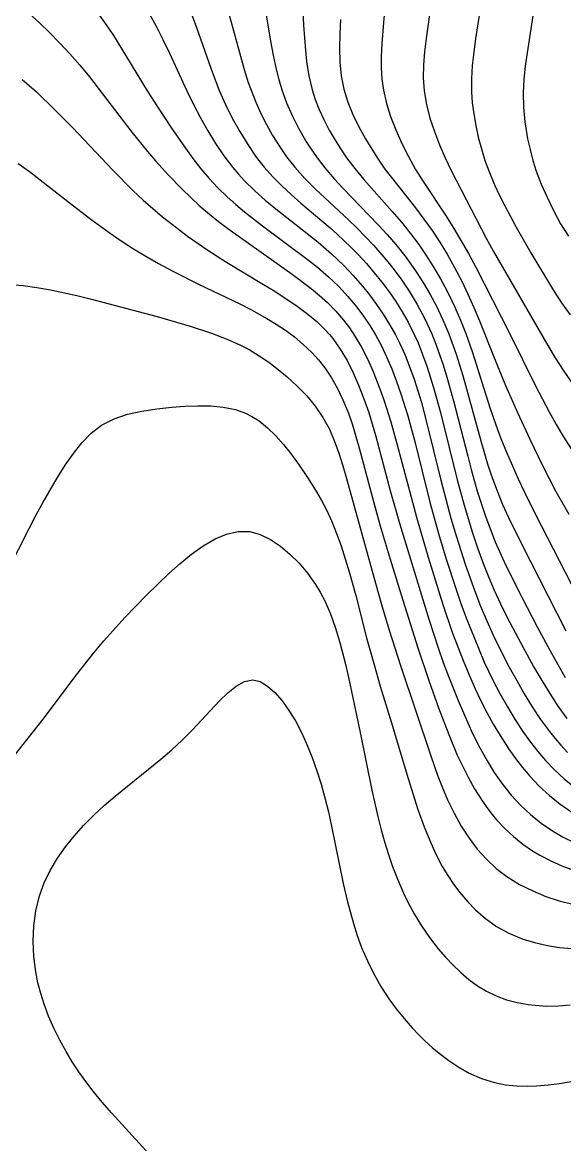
# Model space of a CAD drawing. Header units: metres. Extents: x 560466 to 562029, y 8123360 to 8125060.
# Drawn here: x 561255.5 to 561340.1, y 8124258.3 to 8124433.4 of the extents above; entities that cross this region are included whole.
import ezdxf

# ---------------------------------------------------------------- set-up
doc = ezdxf.new("R2010")
doc.units = ezdxf.units.M
doc.header["$MEASUREMENT"] = 0
doc.layers.add('Unknown_Line_Type', color=7, linetype='Continuous')

msp = doc.modelspace()

# ---------------------------------------------------------------- linework, layer by layer
at = {"layer": 'Unknown_Line_Type', "color": 18, "true_color": 0x000000}
for points in [[(561312.58, 8124441.24, 4220), (561311.85, 8124433.35, 4220), (561311.59, 8124430.05, 4220), (561311.51, 8124428.01, 4220), (561311.51, 8124426.26, 4220), (561311.62, 8124424.52, 4220), (561311.85, 8124422.81, 4220), (561312.33, 8124420.74, 4220), (561312.98, 8124418.71, 4220), (561313.8, 8124416.59, 4220), (561314.73, 8124414.49, 4220), (561315.76, 8124412.43, 4220), (561316.89, 8124410.41, 4220), (561318.04, 8124408.57, 4220), (561321.67, 8124403.12, 4220), (561322.87, 8124401.21, 4220), (561325.14, 8124397.3, 4220), (561326.29, 8124395.18, 4220), (561331.54, 8124384.88, 4220), (561335.61, 8124376.68, 4220), (561337.71, 8124372.64, 4220), (561338.8, 8124370.67, 4220), (561339.95, 8124368.74, 4220), (561341.17, 8124366.86, 4220)], [(561299.08, 8124439.73, 4230), (561299.41, 8124432.94, 4230), (561299.69, 8124428.97, 4230), (561299.88, 8124427.25, 4230), (561300.23, 8124425.04, 4230), (561300.74, 8124422.87, 4230), (561301.22, 8124421.36, 4230), (561301.79, 8124419.88, 4230), (561302.54, 8124418.22, 4230), (561303.39, 8124416.58, 4230), (561304.31, 8124414.99, 4230), (561305.19, 8124413.61, 4230), (561306.12, 8124412.25, 4230), (561307.38, 8124410.57, 4230), (561308.8, 8124408.85, 4230), (561313.24, 8124403.85, 4230), (561314.66, 8124402.19, 4230), (561316.04, 8124400.49, 4230), (561317.36, 8124398.74, 4230), (561318.45, 8124397.16, 4230), (561319.64, 8124395.29, 4230), (561320.75, 8124393.37, 4230), (561321.8, 8124391.42, 4230), (561323, 8124388.94, 4230), (561323.89, 8124386.91, 4230), (561324.71, 8124384.84, 4230), (561325.7, 8124382.05, 4230), (561328.48, 8124373.29, 4230), (561329.39, 8124370.61, 4230), (561330.19, 8124368.47, 4230), (561331.04, 8124366.35, 4230), (561332.87, 8124362.15, 4230), (561333.85, 8124360.07, 4230), (561335.51, 8124356.71, 4230), (561343, 8124342.13, 4230)], [(561319.67, 8124439.17, 4215), (561318.52, 8124430.86, 4215), (561318.28, 8124428.79, 4215), (561318.12, 8124426.74, 4215), (561318.07, 8124424.7, 4215), (561318.2, 8124422.69, 4215), (561318.56, 8124420.56, 4215), (561319.12, 8124418.44, 4215), (561319.82, 8124416.35, 4215), (561320.62, 8124414.27, 4215), (561321.48, 8124412.26, 4215), (561322.41, 8124410.26, 4215), (561327.91, 8124399.73, 4215), (561329.04, 8124397.62, 4215), (561337.5, 8124382.96, 4215), (561338.66, 8124381.02, 4215), (561339.88, 8124379.13, 4215), (561341.17, 8124377.31, 4215)], [(561293.15, 8124437.12, 4235), (561294.26, 8124430.44, 4235), (561294.67, 8124428.25, 4235), (561295.14, 8124426.09, 4235), (561295.55, 8124424.45, 4235), (561296.03, 8124422.84, 4235), (561296.75, 8124420.83, 4235), (561297.6, 8124418.87, 4235), (561298.56, 8124416.96, 4235), (561299.77, 8124414.86, 4235), (561300.69, 8124413.43, 4235), (561301.67, 8124412.03, 4235), (561302.71, 8124410.68, 4235), (561304.23, 8124408.92, 4235), (561305.55, 8124407.5, 4235), (561311.06, 8124401.8, 4235), (561312.44, 8124400.27, 4235), (561313.79, 8124398.71, 4235), (561315.39, 8124396.69, 4235), (561316.99, 8124394.44, 4235), (561318.11, 8124392.7, 4235), (561319.16, 8124390.91, 4235), (561320.14, 8124389.08, 4235), (561321.14, 8124386.97, 4235), (561322.05, 8124384.8, 4235), (561323.19, 8124381.63, 4235), (561324.23, 8124378.3, 4235), (561327.05, 8124368.1, 4235), (561328.22, 8124364.16, 4235), (561328.87, 8124362.21, 4235), (561329.58, 8124360.28, 4235), (561330.45, 8124358.19, 4235), (561331.39, 8124356.13, 4235), (561333.39, 8124352.04, 4235), (561340.32, 8124338.45, 4235)], [(561327.21, 8124437.1, 4210), (561326.25, 8124430.83, 4210), (561325.96, 8124428.74, 4210), (561325.73, 8124426.65, 4210), (561325.59, 8124424.58, 4210), (561325.59, 8124422.52, 4210), (561325.72, 8124420.82, 4210), (561325.94, 8124419.12, 4210), (561326.26, 8124417.28, 4210), (561326.66, 8124415.45, 4210), (561327.14, 8124413.63, 4210), (561327.69, 8124411.83, 4210), (561328.28, 8124410.23, 4210), (561329.19, 8124408.05, 4210), (561329.98, 8124406.38, 4210), (561330.82, 8124404.73, 4210), (561332.59, 8124401.45, 4210), (561334.86, 8124397.41, 4210), (561338.37, 8124391.57, 4210), (561339.63, 8124389.61, 4210), (561340.97, 8124387.73, 4210)], [(561266.76, 8124435.56, 4255), (561268.6, 8124433, 4255), (561269.73, 8124431.31, 4255), (561271.8, 8124428, 4255), (561275.01, 8124422.71, 4255), (561276.6, 8124420.2, 4255), (561278.7, 8124417.05, 4255), (561280.97, 8124413.74, 4255), (561282.14, 8124412.12, 4255), (561283.37, 8124410.54, 4255), (561284.68, 8124409.02, 4255), (561286.05, 8124407.55, 4255), (561287.49, 8124406.15, 4255), (561288.82, 8124404.97, 4255), (561290.19, 8124403.82, 4255), (561292.98, 8124401.63, 4255), (561300.19, 8124396.28, 4255), (561301.57, 8124395.18, 4255), (561303.29, 8124393.7, 4255), (561304.86, 8124392.2, 4255), (561306.33, 8124390.61, 4255), (561307.72, 8124388.95, 4255), (561308.76, 8124387.55, 4255), (561309.74, 8124386.1, 4255), (561310.64, 8124384.61, 4255), (561311.54, 8124382.93, 4255), (561312.36, 8124381.21, 4255), (561313.17, 8124379.31, 4255), (561313.91, 8124377.38, 4255), (561314.6, 8124375.41, 4255), (561315.66, 8124372.01, 4255), (561316.75, 8124367.97, 4255), (561319.1, 8124358.55, 4255), (561320.45, 8124353.67, 4255), (561321.65, 8124349.63, 4255), (561323.19, 8124344.9, 4255), (561324.01, 8124342.55, 4255), (561324.87, 8124340.22, 4255), (561326.67, 8124335.74, 4255), (561327.6, 8124333.6, 4255), (561328.94, 8124330.79, 4255), (561330.04, 8124328.68, 4255), (561331.2, 8124326.6, 4255), (561332.43, 8124324.57, 4255), (561333.73, 8124322.6, 4255), (561334.81, 8124321.1, 4255), (561335.94, 8124319.65, 4255), (561337.14, 8124318.26, 4255), (561338.57, 8124316.77, 4255), (561340.07, 8124315.37, 4255), (561341.66, 8124314.06, 4255)], [(561256.54, 8124434.81, 4260), (561258.18, 8124433.32, 4260), (561259.78, 8124431.78, 4260), (561261.33, 8124430.2, 4260), (561262.94, 8124428.46, 4260), (561264.49, 8124426.68, 4260), (561265.99, 8124424.86, 4260), (561272.61, 8124416.26, 4260), (561275.06, 8124413.25, 4260), (561276.32, 8124411.78, 4260), (561278.35, 8124409.52, 4260), (561280.41, 8124407.41, 4260), (561281.81, 8124406.05, 4260), (561283.24, 8124404.72, 4260), (561284.72, 8124403.45, 4260), (561286.13, 8124402.32, 4260), (561287.58, 8124401.23, 4260), (561297.64, 8124394.09, 4260), (561300.58, 8124391.87, 4260), (561301.88, 8124390.79, 4260), (561303.13, 8124389.67, 4260), (561304.44, 8124388.33, 4260), (561305.65, 8124386.91, 4260), (561306.56, 8124385.71, 4260), (561307.4, 8124384.45, 4260), (561308.43, 8124382.7, 4260), (561309.36, 8124380.88, 4260), (561310.21, 8124379, 4260), (561311.32, 8124376.2, 4260), (561311.97, 8124374.36, 4260), (561313.01, 8124371.07, 4260), (561314.02, 8124367.46, 4260), (561315.97, 8124360.1, 4260), (561317.04, 8124356.19, 4260), (561318.84, 8124349.95, 4260), (561319.96, 8124346.26, 4260), (561321.13, 8124342.59, 4260), (561322.66, 8124338.11, 4260), (561324.38, 8124333.56, 4260), (561325.32, 8124331.32, 4260), (561326.17, 8124329.42, 4260), (561327.06, 8124327.55, 4260), (561328, 8124325.7, 4260), (561329, 8124323.89, 4260), (561329.8, 8124322.53, 4260), (561331.42, 8124320.01, 4260), (561332.46, 8124318.56, 4260), (561333.55, 8124317.14, 4260), (561334.69, 8124315.79, 4260), (561336.18, 8124314.23, 4260), (561337.76, 8124312.78, 4260), (561339.43, 8124311.43, 4260), (561341.74, 8124309.85, 4260)], [(561275.29, 8124434.76, 4250), (561276.4, 8124432.76, 4250), (561277.47, 8124430.69, 4250), (561278.49, 8124428.59, 4250), (561281.2, 8124422.67, 4250), (561282.23, 8124420.57, 4250), (561283.31, 8124418.49, 4250), (561284.46, 8124416.46, 4250), (561285.68, 8124414.47, 4250), (561286.97, 8124412.55, 4250), (561288.38, 8124410.72, 4250), (561289.24, 8124409.71, 4250), (561290.14, 8124408.73, 4250), (561291.82, 8124407.08, 4250), (561293.42, 8124405.65, 4250), (561295.06, 8124404.27, 4250), (561301.66, 8124399.07, 4250), (561303.74, 8124397.28, 4250), (561305.67, 8124395.43, 4250), (561307.15, 8124393.87, 4250), (561308.57, 8124392.24, 4250), (561309.67, 8124390.89, 4250), (561310.79, 8124389.39, 4250), (561311.84, 8124387.85, 4250), (561312.83, 8124386.27, 4250), (561313.75, 8124384.64, 4250), (561314.39, 8124383.36, 4250), (561315.24, 8124381.47, 4250), (561316, 8124379.53, 4250), (561316.64, 8124377.74, 4250), (561317.23, 8124375.92, 4250), (561317.78, 8124374.08, 4250), (561318.55, 8124371.24, 4250), (561320.81, 8124361.98, 4250), (561322.4, 8124356.05, 4250), (561323.26, 8124353.14, 4250), (561324.63, 8124348.86, 4250), (561326.12, 8124344.63, 4250), (561327.02, 8124342.32, 4250), (561327.98, 8124340.04, 4250), (561328.99, 8124337.78, 4250), (561329.87, 8124335.95, 4250), (561331.5, 8124332.79, 4250), (561332.65, 8124330.7, 4250), (561333.84, 8124328.64, 4250), (561335.08, 8124326.62, 4250), (561336.39, 8124324.65, 4250), (561337.77, 8124322.75, 4250), (561338.63, 8124321.67, 4250), (561339.53, 8124320.63, 4250), (561340.59, 8124319.5, 4250)], [(561281.84, 8124434.82, 4245), (561282.68, 8124432.56, 4245), (561284.92, 8124426.22, 4245), (561286.24, 8124422.76, 4245), (561287.22, 8124420.57, 4245), (561288.28, 8124418.42, 4245), (561289.44, 8124416.33, 4245), (561290.68, 8124414.3, 4245), (561292.03, 8124412.35, 4245), (561293.26, 8124410.8, 4245), (561294.59, 8124409.3, 4245), (561296, 8124407.88, 4245), (561297.48, 8124406.5, 4245), (561299, 8124405.16, 4245), (561303.56, 8124401.3, 4245), (561304.66, 8124400.33, 4245), (561306.84, 8124398.25, 4245), (561307.92, 8124397.15, 4245), (561309.21, 8124395.76, 4245), (561310.44, 8124394.32, 4245), (561311.62, 8124392.85, 4245), (561312.73, 8124391.35, 4245), (561313.79, 8124389.81, 4245), (561314.78, 8124388.23, 4245), (561315.7, 8124386.61, 4245), (561316.67, 8124384.69, 4245), (561317.26, 8124383.36, 4245), (561317.97, 8124381.57, 4245), (561318.62, 8124379.75, 4245), (561319.22, 8124377.92, 4245), (561319.79, 8124376.06, 4245), (561320.76, 8124372.51, 4245), (561323.37, 8124362.03, 4245), (561324.45, 8124358.06, 4245), (561325.78, 8124353.74, 4245), (561326.56, 8124351.43, 4245), (561327.39, 8124349.14, 4245), (561328.32, 8124346.76, 4245), (561329.16, 8124344.82, 4245), (561330.15, 8124342.67, 4245), (561331.19, 8124340.56, 4245), (561333.22, 8124336.65, 4245), (561335.35, 8124332.78, 4245), (561336.55, 8124330.72, 4245), (561337.8, 8124328.7, 4245), (561339.09, 8124326.72, 4245), (561340.47, 8124324.81, 4245)], [(561287.67, 8124434.92, 4240), (561290.12, 8124426.02, 4240), (561290.77, 8124423.98, 4240), (561291.2, 8124422.79, 4240), (561291.94, 8124420.94, 4240), (561292.74, 8124419.17, 4240), (561293.62, 8124417.43, 4240), (561294.57, 8124415.74, 4240), (561295.58, 8124414.09, 4240), (561296.75, 8124412.39, 4240), (561298.02, 8124410.77, 4240), (561299.58, 8124409.03, 4240), (561301.24, 8124407.37, 4240), (561306.4, 8124402.56, 4240), (561307.69, 8124401.32, 4240), (561310.32, 8124398.6, 4240), (561312.57, 8124396, 4240), (561313.53, 8124394.79, 4240), (561314.74, 8124393.14, 4240), (561315.88, 8124391.45, 4240), (561317.13, 8124389.38, 4240), (561318.27, 8124387.25, 4240), (561319.4, 8124384.77, 4240), (561320.03, 8124383.19, 4240), (561321.16, 8124379.95, 4240), (561321.76, 8124378.03, 4240), (561322.8, 8124374.36, 4240), (561325.01, 8124365.73, 4240), (561325.62, 8124363.43, 4240), (561326.56, 8124360.09, 4240), (561327.84, 8124356.17, 4240), (561328.55, 8124354.25, 4240), (561329.3, 8124352.35, 4240), (561330.69, 8124349.24, 4240), (561332.61, 8124345.31, 4240), (561335.9, 8124338.97, 4240), (561338.11, 8124334.86, 4240), (561340.22, 8124331.19, 4240)], [(561305.16, 8124433.81, 4225), (561305.05, 8124431.59, 4225), (561305.01, 8124429.38, 4225), (561305.07, 8124427.19, 4225), (561305.28, 8124425.05, 4225), (561305.67, 8124422.95, 4225), (561306.29, 8124420.95, 4225), (561307.09, 8124418.99, 4225), (561308.03, 8124417.07, 4225), (561309.07, 8124415.18, 4225), (561310.03, 8124413.59, 4225), (561311.03, 8124412.03, 4225), (561312.1, 8124410.5, 4225), (561313.1, 8124409.16, 4225), (561316.85, 8124404.42, 4225), (561318.18, 8124402.68, 4225), (561319.46, 8124400.9, 4225), (561320.65, 8124399.09, 4225), (561321.79, 8124397.24, 4225), (561322.97, 8124395.15, 4225), (561324.07, 8124393.02, 4225), (561325.04, 8124390.98, 4225), (561325.97, 8124388.9, 4225), (561326.85, 8124386.81, 4225), (561329.18, 8124380.96, 4225), (561330.93, 8124376.73, 4225), (561332.77, 8124372.53, 4225), (561334.69, 8124368.36, 4225), (561336.68, 8124364.24, 4225), (561338.78, 8124360.19, 4225), (561340.78, 8124356.66, 4225)], [(561335.29, 8124435.05, 4205), (561333.97, 8124426.58, 4205), (561333.75, 8124424.48, 4205), (561333.64, 8124422.37, 4205), (561333.7, 8124420.12, 4205), (561333.91, 8124417.88, 4205), (561334.11, 8124416.54, 4205), (561334.35, 8124415.21, 4205), (561334.73, 8124413.52, 4205), (561335.18, 8124411.84, 4205), (561335.7, 8124410.18, 4205), (561336.49, 8124408.12, 4205), (561337.38, 8124406.09, 4205), (561338.4, 8124404.01, 4205), (561339.5, 8124401.97, 4205), (561340.71, 8124400, 4205)], [(561255.5, 8124424.46, 4265), (561257.71, 8124422.54, 4265), (561260.54, 8124419.79, 4265), (561263.33, 8124416.98, 4265), (561266.08, 8124414.13, 4265), (561269.65, 8124410.31, 4265), (561272.75, 8124407.15, 4265), (561274.36, 8124405.64, 4265), (561275.86, 8124404.33, 4265), (561277.39, 8124403.06, 4265), (561278.95, 8124401.82, 4265), (561281.28, 8124400.04, 4265), (561284.49, 8124397.83, 4265), (561287.37, 8124395.99, 4265), (561293.17, 8124392.5, 4265), (561294.91, 8124391.42, 4265), (561298.38, 8124389.11, 4265), (561300.07, 8124387.86, 4265), (561301.45, 8124386.71, 4265), (561302.73, 8124385.48, 4265), (561303.43, 8124384.7, 4265), (561303.96, 8124384.05, 4265), (561305.12, 8124382.4, 4265), (561306.18, 8124380.61, 4265), (561307.13, 8124378.73, 4265), (561307.99, 8124376.79, 4265), (561308.81, 8124374.67, 4265), (561309.56, 8124372.5, 4265), (561310.6, 8124369, 4265), (561312.96, 8124360.17, 4265), (561314.37, 8124355.25, 4265), (561318.94, 8124340.26, 4265), (561320.39, 8124335.83, 4265), (561321.2, 8124333.53, 4265), (561322.05, 8124331.25, 4265), (561323.5, 8124327.61, 4265), (561325.03, 8124324.1, 4265), (561325.83, 8124322.37, 4265), (561326.87, 8124320.3, 4265), (561327.97, 8124318.31, 4265), (561329.15, 8124316.39, 4265), (561330.42, 8124314.57, 4265), (561331.8, 8124312.85, 4265), (561333.26, 8124311.28, 4265), (561334.82, 8124309.82, 4265), (561336.47, 8124308.47, 4265), (561338.22, 8124307.26, 4265), (561339.88, 8124306.29, 4265), (561341.61, 8124305.43, 4265)], [(561254.87, 8124411.38, 4270), (561256.64, 8124410.11, 4270), (561263.29, 8124404.91, 4270), (561266.2, 8124402.7, 4270), (561269.05, 8124400.58, 4270), (561270.94, 8124399.28, 4270), (561272.87, 8124398.05, 4270), (561274.81, 8124396.88, 4270), (561276.79, 8124395.76, 4270), (561278.99, 8124394.59, 4270), (561283.09, 8124392.51, 4270), (561289.44, 8124389.46, 4270), (561291.27, 8124388.53, 4270), (561293.66, 8124387.2, 4270), (561295.15, 8124386.29, 4270), (561296.59, 8124385.34, 4270), (561297.97, 8124384.32, 4270), (561299.36, 8124383.15, 4270), (561300.67, 8124381.9, 4270), (561301.74, 8124380.74, 4270), (561302.72, 8124379.5, 4270), (561303.78, 8124377.92, 4270), (561304.71, 8124376.24, 4270), (561305.54, 8124374.49, 4270), (561306.39, 8124372.4, 4270), (561307.01, 8124370.61, 4270), (561307.57, 8124368.78, 4270), (561308.14, 8124366.78, 4270), (561310.35, 8124358.42, 4270), (561311.34, 8124354.86, 4270), (561312.9, 8124349.62, 4270), (561314.87, 8124343.23, 4270), (561317.22, 8124335.83, 4270), (561318.92, 8124330.72, 4270), (561320.43, 8124326.46, 4270), (561322.04, 8124322.29, 4270), (561323.39, 8124319.08, 4270), (561324.12, 8124317.5, 4270), (561325.07, 8124315.64, 4270), (561326.09, 8124313.82, 4270), (561327.19, 8124312.07, 4270), (561327.99, 8124310.91, 4270), (561328.84, 8124309.8, 4270), (561329.52, 8124308.98, 4270), (561330.8, 8124307.63, 4270), (561332.16, 8124306.37, 4270), (561333.6, 8124305.21, 4270), (561335.13, 8124304.15, 4270), (561336.27, 8124303.46, 4270), (561337.96, 8124302.57, 4270), (561339.72, 8124301.79, 4270), (561341.52, 8124301.12, 4270)], [(561253.57, 8124392.47, 4275), (561255.66, 8124392.33, 4275), (561257.77, 8124392.04, 4275), (561259.9, 8124391.66, 4275), (561264.05, 8124390.76, 4275), (561266.13, 8124390.25, 4275), (561276.58, 8124387.49, 4275), (561281.69, 8124386, 4275), (561285.06, 8124384.89, 4275), (561287.3, 8124384.02, 4275), (561289.48, 8124383.05, 4275), (561290.92, 8124382.32, 4275), (561292.49, 8124381.38, 4275), (561294, 8124380.35, 4275), (561295.46, 8124379.25, 4275), (561296.85, 8124378.08, 4275), (561298.42, 8124376.63, 4275), (561299.89, 8124375.11, 4275), (561301.23, 8124373.49, 4275), (561302.41, 8124371.76, 4275), (561303.37, 8124370, 4275), (561304.18, 8124368.13, 4275), (561304.89, 8124366.2, 4275), (561305.53, 8124364.22, 4275), (561306.12, 8124362.21, 4275), (561310.61, 8124345.91, 4275), (561311.56, 8124342.59, 4275), (561312.77, 8124338.57, 4275), (561314.53, 8124333.04, 4275), (561319.26, 8124318.98, 4275), (561320.37, 8124315.81, 4275), (561320.97, 8124314.25, 4275), (561321.88, 8124312.1, 4275), (561322.88, 8124310.02, 4275), (561323.99, 8124308.01, 4275), (561325.22, 8124306.1, 4275), (561326.51, 8124304.41, 4275), (561327.92, 8124302.84, 4275), (561329.46, 8124301.41, 4275), (561331.12, 8124300.13, 4275), (561333.08, 8124298.92, 4275), (561335.16, 8124297.89, 4275), (561337.2, 8124297.05, 4275), (561339.3, 8124296.36, 4275), (561341.41, 8124295.85, 4275)], [(561253.29, 8124347.98, 4280), (561256.58, 8124354.43, 4280), (561257.69, 8124356.57, 4280), (561258.77, 8124358.51, 4280), (561261.03, 8124362.4, 4280), (561262.23, 8124364.3, 4280), (561263.49, 8124366.12, 4280), (561264.82, 8124367.8, 4280), (561266.28, 8124369.3, 4280), (561267.88, 8124370.54, 4280), (561269.83, 8124371.54, 4280), (561271.94, 8124372.24, 4280), (561274.18, 8124372.74, 4280), (561276.5, 8124373.1, 4280), (561278.86, 8124373.35, 4280), (561280.9, 8124373.5, 4280), (561282.93, 8124373.57, 4280), (561284.93, 8124373.54, 4280), (561286.88, 8124373.35, 4280), (561288.76, 8124372.97, 4280), (561290.35, 8124372.4, 4280), (561291.35, 8124371.91, 4280), (561292.45, 8124371.21, 4280), (561293.8, 8124370.13, 4280), (561295.06, 8124368.9, 4280), (561296.26, 8124367.55, 4280), (561297.35, 8124366.18, 4280), (561298.72, 8124364.32, 4280), (561300.03, 8124362.38, 4280), (561301.28, 8124360.39, 4280), (561302.15, 8124358.89, 4280), (561302.96, 8124357.35, 4280), (561303.81, 8124355.51, 4280), (561304.56, 8124353.63, 4280), (561305.25, 8124351.71, 4280), (561306.52, 8124347.65, 4280), (561307.54, 8124343.95, 4280), (561309.24, 8124337.39, 4280), (561310.34, 8124333.35, 4280), (561311.36, 8124329.83, 4280), (561313.12, 8124324.13, 4280), (561315.51, 8124316.11, 4280), (561316.69, 8124312.28, 4280), (561317.24, 8124310.6, 4280), (561318.23, 8124307.89, 4280), (561319.08, 8124305.77, 4280), (561320.01, 8124303.71, 4280), (561321.04, 8124301.72, 4280), (561321.89, 8124300.31, 4280), (561322.81, 8124298.95, 4280), (561323.79, 8124297.65, 4280), (561324.97, 8124296.25, 4280), (561326.23, 8124294.94, 4280), (561327.8, 8124293.57, 4280), (561329.48, 8124292.37, 4280), (561331.44, 8124291.28, 4280), (561333.52, 8124290.42, 4280), (561335.45, 8124289.83, 4280), (561337.44, 8124289.39, 4280), (561339.34, 8124289.09, 4280), (561341.25, 8124288.91, 4280)], [(561252.53, 8124316.79, 4285), (561258.79, 8124324.68, 4285), (561263.99, 8124331.61, 4285), (561266.68, 8124335.03, 4285), (561268.25, 8124336.89, 4285), (561271.53, 8124340.53, 4285), (561274.92, 8124344.05, 4285), (561276.64, 8124345.76, 4285), (561278.38, 8124347.41, 4285), (561280.14, 8124348.97, 4285), (561281.93, 8124350.43, 4285), (561283.74, 8124351.72, 4285), (561285.59, 8124352.79, 4285), (561287.4, 8124353.54, 4285), (561289.22, 8124353.94, 4285), (561291, 8124353.94, 4285), (561292.65, 8124353.51, 4285), (561294.24, 8124352.72, 4285), (561295.78, 8124351.67, 4285), (561297.27, 8124350.42, 4285), (561298.7, 8124349, 4285), (561300.02, 8124347.44, 4285), (561301.26, 8124345.69, 4285), (561301.99, 8124344.49, 4285), (561302.66, 8124343.24, 4285), (561303.59, 8124341.12, 4285), (561304.38, 8124338.9, 4285), (561305.07, 8124336.62, 4285), (561305.99, 8124333.03, 4285), (561306.51, 8124330.73, 4285), (561308.22, 8124322.59, 4285), (561310.03, 8124313.62, 4285), (561310.97, 8124309.49, 4285), (561311.5, 8124307.44, 4285), (561312.07, 8124305.41, 4285), (561312.65, 8124303.55, 4285), (561313.29, 8124301.71, 4285), (561313.98, 8124299.9, 4285), (561314.99, 8124297.52, 4285), (561315.6, 8124296.27, 4285), (561316.65, 8124294.32, 4285), (561317.81, 8124292.43, 4285), (561319.06, 8124290.61, 4285), (561320.4, 8124288.87, 4285), (561321.53, 8124287.57, 4285), (561322.7, 8124286.34, 4285), (561323.93, 8124285.18, 4285), (561325.21, 8124284.09, 4285), (561326.55, 8124283.11, 4285), (561327.96, 8124282.24, 4285), (561329.43, 8124281.52, 4285), (561331.04, 8124280.93, 4285), (561332.71, 8124280.49, 4285), (561334.42, 8124280.18, 4285), (561335.53, 8124280.05, 4285), (561337.34, 8124279.94, 4285), (561339.17, 8124279.97, 4285), (561341, 8124280.12, 4285)], [(561275.38, 8124256.76, 4290), (561269.43, 8124263.3, 4290), (561267.98, 8124264.97, 4290), (561266.57, 8124266.67, 4290), (561265.43, 8124268.16, 4290), (561264.35, 8124269.69, 4290), (561263.31, 8124271.25, 4290), (561262.34, 8124272.84, 4290), (561261.35, 8124274.64, 4290), (561260.44, 8124276.48, 4290), (561259.63, 8124278.35, 4290), (561258.93, 8124280.21, 4290), (561258.4, 8124281.87, 4290), (561257.96, 8124283.55, 4290), (561257.61, 8124285.25, 4290), (561257.31, 8124287.65, 4290), (561257.22, 8124290.05, 4290), (561257.32, 8124292.45, 4290), (561257.62, 8124294.81, 4290), (561258.18, 8124297.12, 4290), (561258.93, 8124299.14, 4290), (561259.87, 8124301.09, 4290), (561261, 8124302.98, 4290), (561262.24, 8124304.75, 4290), (561263.6, 8124306.46, 4290), (561265.06, 8124308.1, 4290), (561266.62, 8124309.68, 4290), (561268.29, 8124311.21, 4290), (561270.03, 8124312.68, 4290), (561277.12, 8124318.43, 4290), (561278.83, 8124319.9, 4290), (561280.47, 8124321.42, 4290), (561282.02, 8124322.98, 4290), (561286.27, 8124327.52, 4290), (561287.61, 8124328.8, 4290), (561288.91, 8124329.85, 4290), (561290.19, 8124330.56, 4290), (561291.46, 8124330.82, 4290), (561292.64, 8124330.55, 4290), (561293.8, 8124329.85, 4290), (561294.94, 8124328.82, 4290), (561296.04, 8124327.53, 4290), (561297.11, 8124326.04, 4290), (561298.12, 8124324.4, 4290), (561299.06, 8124322.63, 4290), (561299.93, 8124320.71, 4290), (561300.73, 8124318.71, 4290), (561301.46, 8124316.65, 4290), (561302.13, 8124314.54, 4290), (561302.73, 8124312.4, 4290), (561303.28, 8124310.24, 4290), (561303.77, 8124308.01, 4290), (561305.56, 8124299.05, 4290), (561306.25, 8124296.18, 4290), (561307.18, 8124292.82, 4290), (561307.78, 8124290.92, 4290), (561308.46, 8124289.06, 4290), (561309.35, 8124286.99, 4290), (561310.35, 8124284.98, 4290), (561311.48, 8124282.97, 4290), (561312.72, 8124281.04, 4290), (561313.86, 8124279.48, 4290), (561315.07, 8124277.97, 4290), (561316.34, 8124276.53, 4290), (561317.35, 8124275.48, 4290), (561318.38, 8124274.46, 4290), (561319.46, 8124273.49, 4290), (561320.56, 8124272.58, 4290), (561322.07, 8124271.44, 4290), (561323.63, 8124270.4, 4290), (561325.25, 8124269.49, 4290), (561327.18, 8124268.62, 4290), (561329.18, 8124267.99, 4290), (561330.89, 8124267.67, 4290), (561332.63, 8124267.5, 4290), (561334.4, 8124267.46, 4290), (561335.74, 8124267.5, 4290), (561337.54, 8124267.64, 4290), (561339.34, 8124267.86, 4290), (561341.15, 8124268.17, 4290)]]:
    msp.add_polyline3d(points, dxfattribs=at)

doc.saveas('drawing.dxf')
